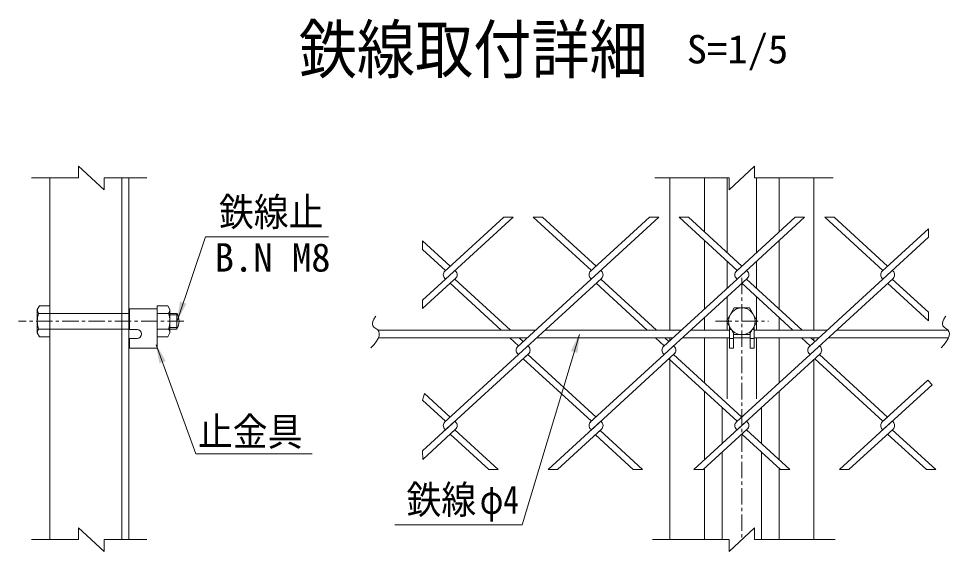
# Model space of a CAD drawing. Units: millimetres, scale not verified, with parts at other scales. Extents: x -4455 to 4455, y -3150 to 3150.
# Drawn here: x 1026 to 2443, y 562 to 1373 of the extents above; entities that cross this region are included whole.
import ezdxf
from ezdxf.enums import TextEntityAlignment as Align

# ---------------------------------------------------------------- set-up
doc = ezdxf.new("R2010")
doc.units = ezdxf.units.MM
doc.header["$LTSCALE"] = 20
doc.linetypes.add('DASHED', pattern=[7.5, 6, -1.5])
doc.linetypes.add('USER1', pattern=[2, 1.25, -0.25, 0.25, -0.25])
doc.layers.add('0-B_7詳細', color=7, linetype='Continuous', lineweight=18)
doc.styles.add('ＭＳ ゴシック', font='')
doc.styles.get('ＭＳ ゴシック').set_extended_font_data('MS Gothic')

msp = doc.modelspace()

# ---------------------------------------------------------------- linework, layer by layer
at = {"layer": '0-B_7詳細', "color": 4}
for p, q in [((1156.2, 1112.78), (1117.42, 1148.78)), ((1117.42, 1130.78), (1117.42, 1148.78)), ((2107.93, 1112.78), (2146.7, 1148.78)), ((2146.7, 1130.78), (2146.7, 1148.78)), ((1117.42, 1130.78), (1045.86, 1130.78)), ((1156.2, 1130.78), (1156.2, 1112.78)), ((1156.2, 1130.78), (1221.47, 1130.78)), ((2107.93, 1130.78), (1994.76, 1130.78)), ((2107.93, 1130.78), (2107.93, 1112.78)), ((2146.7, 1130.78), (2266.28, 1130.78)), ((1117.42, 580.47), (1117.42, 598.47)), ((1156.2, 562.47), (1117.42, 598.47)), ((2107.93, 562.47), (2146.7, 598.47)), ((2146.7, 580.47), (2146.7, 598.47)), ((1117.42, 580.47), (1045.86, 580.47)), ((1156.2, 580.47), (1221.47, 580.47)), ((1156.2, 580.47), (1156.2, 562.47)), ((2107.93, 580.47), (1991.12, 580.47)), ((2107.93, 580.47), (2107.93, 562.47)), ((2146.7, 580.47), (2269.52, 580.47))]:
    msp.add_line(p, q, dxfattribs=at)
at = {"layer": '0-B_7詳細'}
for p, q in [((1073.62, 1130.78), (1073.62, 580.47)), ((1183.12, 1130.78), (1183.12, 580.47)), ((1193.62, 1130.78), (1193.62, 580.47)), ((2017.82, 1130.78), (2017.82, 899.23)), ((2070.32, 1130.78), (2070.32, 1048.62)), ((2104.82, 1130.78), (2104.82, 1017)), ((2149.82, 1130.78), (2149.82, 1017)), ((2184.32, 1130.78), (2184.32, 1048.62)), ((2236.82, 1130.78), (2236.82, 899.23)), ((2070.32, 1035.6), (2070.32, 931.14)), ((2184.32, 1035.6), (2184.32, 931.14)), ((2104.82, 1003.98), (2104.82, 962.75)), ((2119.14, 988.9), (2127.32, 996.39)), ((2149.82, 1003.98), (2149.82, 962.75)), ((2119.14, 977.84), (2120.21, 976.86)), ((2104.82, 949.73), (2104.82, 899.23)), ((2149.82, 949.73), (2149.82, 899.23)), ((1054.42, 930.34), (1057.75, 936.1)), ((1057.75, 936.1), (1073.62, 936.1)), ((1073.62, 889.06), (1073.62, 936.1)), ((1237.24, 889.06), (1237.24, 936.1)), ((1054.42, 894.82), (1054.42, 930.34)), ((1056.48, 924.58), (1073.62, 924.58)), ((1194.64, 931.54), (1194.64, 900.04)), ((1254.39, 924.58), (1237.24, 924.58)), ((1256.44, 894.82), (1256.44, 930.34)), ((1256.44, 924.58), (1267.1, 924.58)), ((1267.1, 900.58), (1267.1, 924.58)), ((2070.32, 918.11), (2070.32, 899.23)), ((2184.32, 918.11), (2184.32, 899.23)), ((1056.48, 900.58), (1073.62, 900.58)), ((1194.64, 900.04), (1206.49, 900.04)), ((1254.39, 900.58), (1237.24, 900.58)), ((1256.44, 894.82), (1253.12, 889.06)), ((1256.44, 900.58), (1267.1, 900.58)), ((1813.47, 899.23), (1572.91, 899.23)), ((2035.5, 899.23), (1827.68, 899.23)), ((2108.57, 899.23), (2049.71, 899.23)), ((2108.57, 904.32), (2108.57, 871.54)), ((2111.04, 900.04), (2108.57, 900.04)), ((2114.57, 893.92), (2114.57, 871.54)), ((2143.6, 900.04), (2146.07, 900.04)), ((2146.07, 904.32), (2146.07, 871.54)), ((2257.52, 899.23), (2146.07, 899.23)), ((2441, 899.23), (2271.73, 899.23)), ((1193.62, 764.23), (1193.62, 884.23)), ((1194.64, 886.54), (1206.49, 886.54)), ((1194.64, 886.54), (1194.64, 871.54)), ((1253.12, 889.06), (1237.24, 889.06)), ((1800.37, 887.23), (1573.63, 887.23)), ((2022.4, 887.23), (1814.58, 887.23)), ((2017.82, 887.23), (2017.82, 883.03)), ((2108.57, 887.23), (2036.61, 887.23)), ((2070.32, 887.23), (2070.32, 819.12)), ((2104.82, 887.23), (2104.82, 794.38)), ((2114.57, 886.54), (2108.57, 886.54)), ((2140.07, 887.23), (2114.57, 887.23)), ((2140.07, 886.54), (2146.07, 886.54)), ((2244.43, 887.23), (2146.07, 887.23)), ((2149.82, 887.23), (2149.82, 794.38)), ((2184.32, 887.23), (2184.32, 819.12)), ((2236.82, 887.23), (2236.82, 883.03)), ((2441.73, 887.23), (2258.64, 887.23)), ((1194.64, 871.54), (1237.24, 871.54)), ((2023.41, 875.13), (2024.48, 874.15)), ((2023.41, 875.13), (2024.48, 874.15)), ((2114.57, 871.54), (2108.57, 871.54)), ((2245.44, 875.13), (2246.51, 874.15)), ((2245.44, 875.13), (2246.51, 874.15)), ((2017.82, 856.99), (2017.82, 580.47)), ((2236.82, 854.21), (2236.82, 580.47)), ((2070.32, 806.1), (2070.32, 701.64)), ((2184.32, 806.1), (2184.32, 701.64)), ((2097.32, 781.36), (2097.32, 726.38)), ((2157.32, 781.36), (2157.32, 726.38)), ((2097.32, 713.36), (2097.32, 580.47)), ((2157.32, 713.36), (2157.32, 580.47)), ((2070.32, 688.62), (2070.32, 580.47)), ((2184.32, 688.62), (2184.32, 580.47))]:
    msp.add_line(p, q, dxfattribs=at)
at = {"layer": '0-B_7詳細', "color": 3}
for p, q in [((1674.02, 987.91), (1764.63, 1070.95)), ((1676.16, 976.86), (1778.84, 1070.95)), ((1764.63, 1070.95), (1778.84, 1070.95)), ((1809.71, 1070.95), (1898.19, 989.88)), ((1809.71, 1070.95), (1823.92, 1070.95)), ((1823.92, 1070.95), (1905.29, 996.39)), ((1896.04, 987.91), (1986.66, 1070.95)), ((1897.11, 975.87), (2000.87, 1070.95)), ((1986.66, 1070.95), (2000.87, 1070.95)), ((2031.74, 1070.95), (2120.21, 989.88)), ((2031.74, 1070.95), (2045.95, 1070.95)), ((2045.95, 1070.95), (2127.32, 996.39)), ((2119.14, 988.9), (2208.69, 1070.95)), ((2120.21, 976.86), (2222.89, 1070.95)), ((2208.69, 1070.95), (2222.89, 1070.95)), ((2253.77, 1070.95), (2342.24, 989.88)), ((2253.77, 1070.95), (2267.98, 1070.95)), ((2267.98, 1070.95), (2349.35, 996.39)), ((2341.17, 988.9), (2411.46, 1053.3)), ((2411.46, 1053.3), (2411.46, 1040.28)), ((1641.23, 1034.9), (1683.26, 996.39)), ((1641.23, 1021.88), (1641.23, 1034.9)), ((2342.24, 976.86), (2411.46, 1040.28)), ((1641.23, 1021.88), (1676.16, 989.88)), ((1674.72, 978.17), (1676.16, 976.86)), ((1674.72, 978.17), (1676.16, 976.86)), ((1690.37, 989.88), (1691.44, 988.9)), ((1690.37, 989.88), (1691.44, 988.9)), ((1912.39, 989.88), (1913.47, 988.9)), ((1912.39, 989.88), (1913.47, 988.9)), ((2134.42, 989.88), (2135.49, 988.9)), ((2134.42, 989.88), (2135.49, 988.9)), ((2356.45, 989.88), (2357.52, 988.9)), ((2356.45, 989.88), (2357.52, 988.9)), ((2356.45, 989.88), (2357.52, 988.9)), ((2356.45, 989.88), (2357.52, 988.9)), ((1641.23, 944.85), (1676.16, 976.86)), ((1641.23, 931.83), (1683.26, 970.35)), ((1675.09, 977.84), (1676.16, 976.86)), ((1675.09, 977.84), (1676.16, 976.86)), ((1683.26, 970.35), (1691.44, 977.84)), ((1683.26, 970.35), (1760.87, 899.23)), ((1690.37, 976.86), (1775.08, 899.23)), ((1785.03, 873.17), (1897.11, 975.87)), ((1787.17, 862.11), (1913.47, 977.84)), ((1897.11, 977.84), (1898.19, 976.86)), ((1905.29, 970.35), (1982.9, 899.23)), ((1912.39, 976.86), (1997.11, 899.23)), ((2008.13, 874.15), (2120.21, 976.86)), ((2127.32, 970.35), (2204.93, 899.23)), ((2134.42, 976.86), (2219.14, 899.23)), ((2230.16, 874.15), (2342.24, 976.86)), ((2231.23, 862.11), (2357.52, 977.84)), ((2341.17, 977.84), (2342.24, 976.86)), ((2349.35, 970.35), (2411.46, 913.43)), ((2356.45, 976.86), (2411.46, 926.45)), ((1641.23, 931.83), (1641.23, 944.85)), ((2411.46, 926.45), (2411.46, 913.43)), ((1773.97, 887.23), (1787.17, 875.13)), ((1788.18, 887.23), (1794.28, 881.64)), ((1996, 887.23), (2009.2, 875.13)), ((2010.21, 887.23), (2016.3, 881.64)), ((2218.03, 887.23), (2231.23, 875.13)), ((2230.16, 874.15), (2238.33, 881.64)), ((2232.24, 887.23), (2238.33, 881.64)), ((1801.38, 875.13), (1802.45, 874.15)), ((1801.38, 875.13), (1802.45, 874.15)), ((1674.02, 758.42), (1787.17, 862.11)), ((1675.09, 746.38), (1802.45, 863.09)), ((1785.73, 863.43), (1787.17, 862.11)), ((1786.1, 863.09), (1787.17, 862.11)), ((1786.1, 863.09), (1787.17, 862.11)), ((1794.28, 855.6), (1802.45, 863.09)), ((1794.28, 855.6), (1898.19, 760.38)), ((1801.38, 862.11), (1905.29, 766.89)), ((1896.04, 758.42), (2009.2, 862.11)), ((1897.11, 746.38), (2024.48, 863.09)), ((2016.3, 855.6), (2120.21, 760.38)), ((2023.41, 862.11), (2127.32, 766.89)), ((2119.14, 759.4), (2231.23, 862.11)), ((2120.21, 747.36), (2246.51, 863.09)), ((2230.16, 863.09), (2231.23, 862.11)), ((2238.33, 855.6), (2342.24, 760.38)), ((2245.44, 862.11), (2349.35, 766.89)), ((2341.17, 759.4), (2410.69, 823.11)), ((2410.69, 823.11), (2417.22, 816.07)), ((2342.24, 747.36), (2417.22, 816.07)), ((1643.98, 802.89), (1641.23, 792.39)), ((1643.98, 802.89), (1683.26, 766.89)), ((1641.23, 792.39), (1676.16, 760.38)), ((2341.17, 759.4), (2349.35, 766.89)), ((1641.05, 715.2), (1690.37, 760.38)), ((1690.37, 760.38), (1691.44, 759.4)), ((1690.37, 760.38), (1691.44, 759.4)), ((1832.16, 686.86), (1912.39, 760.38)), ((1912.39, 760.38), (1913.47, 759.4)), ((1912.39, 760.38), (1913.47, 759.4)), ((2054.19, 686.86), (2134.42, 760.38)), ((2134.42, 760.38), (2135.49, 759.4)), ((2134.42, 760.38), (2135.49, 759.4)), ((2276.22, 686.86), (2356.45, 760.38)), ((2356.45, 760.38), (2357.52, 759.4)), ((2356.45, 760.38), (2357.52, 759.4)), ((1641.28, 702.38), (1691.44, 748.34)), ((1675.09, 748.34), (1676.16, 747.36)), ((1675.09, 748.34), (1676.16, 747.36)), ((1683.26, 740.85), (1691.44, 748.34)), ((1683.26, 740.85), (1742.18, 686.86)), ((1690.37, 747.36), (1756.39, 686.86)), ((1846.37, 686.86), (1913.47, 748.34)), ((1897.11, 748.34), (1898.19, 747.36)), ((1897.11, 748.34), (1898.19, 747.36)), ((1904.22, 739.87), (1962.07, 686.86)), ((1905.29, 740.85), (1913.47, 748.34)), ((1911.32, 746.38), (1976.28, 686.86)), ((2068.4, 686.86), (2135.49, 748.34)), ((2119.14, 748.34), (2120.21, 747.36)), ((2127.32, 740.85), (2186.24, 686.86)), ((2134.42, 747.36), (2200.45, 686.86)), ((2290.43, 686.86), (2357.52, 748.34)), ((2341.17, 748.34), (2342.24, 747.36)), ((2349.35, 740.85), (2408.26, 686.86)), ((2356.45, 747.36), (2422.47, 686.86)), ((1641.05, 715.2), (1641.28, 702.38)), ((1742.18, 686.86), (1756.39, 686.86)), ((1832.16, 686.86), (1846.37, 686.86)), ((1962.07, 686.86), (1976.28, 686.86)), ((2054.19, 686.86), (2068.4, 686.86)), ((2186.24, 686.86), (2200.45, 686.86)), ((2276.22, 686.86), (2290.43, 686.86)), ((2408.26, 686.86), (2422.47, 686.86))]:
    msp.add_line(p, q, dxfattribs=at)
at = {"layer": '0-B_7詳細', "color": 1, "linetype": 'USER1'}
for p, q in [((2127.32, 978.73), (2127.32, 580.47)), ((1277.5, 912.58), (1026.01, 912.58)), ((2087.02, 912.58), (2167.67, 912.58))]:
    msp.add_line(p, q, dxfattribs=at)
at = {"layer": '0-B_7詳細', "color": 3, "linetype": 'DASHED'}
for p, q in [((1073.62, 924.58), (1194.64, 924.58)), ((1073.62, 900.58), (1194.64, 900.58))]:
    msp.add_line(p, q, dxfattribs=at)
at = {"layer": '0-B_7詳細', "color": 1}
for p, q in [((1256.44, 922.18), (1268.32, 922.18)), ((1256.44, 902.98), (1268.32, 902.98))]:
    msp.add_line(p, q, dxfattribs=at)
for points in [[(1497.77, 1041.16), (1310.58, 1041.16), (1267.74, 914.47)], [(1598.87, 603.01), (1792.77, 603.01), (1880.04, 892.66)], [(1472.82, 711.05), (1295.87, 711.05), (1235.65, 876.56)]]:
    msp.add_lwpolyline(points, dxfattribs=at)
at = {"layer": '0-B_7詳細', "color": 3}
msp.add_lwpolyline([(2008.13, 863.09), (2009.2, 862.11), (2135.49, 977.84)], dxfattribs=at)
at = {"layer": '0-B_7詳細'}
for points in [[(1256.44, 930.34), (1253.12, 936.1), (1237.24, 936.1)], [(1194.64, 931.54), (1237.24, 931.54), (1237.24, 871.54)], [(1569.83, 920.32), (1569.52, 919.93), (1566.86, 915.73), (1565.29, 911.97), (1564.82, 908.66), (1565.45, 905.78), (1567.17, 903.35), (1569.99, 901.36), (1572.82, 899.36), (1574.57, 896.87), (1575.25, 893.92), (1574.86, 890.49), (1573.39, 886.58), (1570.85, 882.2), (1567.24, 877.34), (1562.55, 872)], [(2437.93, 920.32), (2437.62, 919.93), (2434.95, 915.73), (2433.39, 911.97), (2432.92, 908.66), (2433.54, 905.78), (2435.26, 903.35), (2438.08, 901.36), (2440.91, 899.36), (2442.66, 896.87), (2443.34, 893.92), (2442.95, 890.49), (2441.48, 886.58), (2438.94, 882.2), (2435.33, 877.34), (2430.64, 872)], [(1054.42, 894.82), (1057.75, 889.06), (1073.62, 889.06)], [(2140.07, 893.92), (2140.07, 871.54), (2146.07, 871.54)]]:
    msp.add_lwpolyline(points, dxfattribs=at)
at = {"layer": '0-B_7詳細', "color": 3}
msp.add_lwpolyline([(2150.84, 912.58), (2139.08, 932.95), (2115.56, 932.95), (2103.8, 912.58), (2115.56, 892.21), (2139.08, 892.21)], close=True, dxfattribs=at)
msp.add_circle((2127.32, 912.58), 20.4, dxfattribs=at)
for centre, start, end in [((1680.15, 983.37), 132.5, 227.5), ((1686.37, 983.37), 312.5, 47.5), ((1902.18, 983.37), 132.5, 227.5), ((1908.4, 983.37), 312.5, 47.5), ((2124.21, 983.37), 132.5, 227.5), ((2130.43, 983.37), 312.5, 47.5), ((2346.24, 983.37), 132.5, 227.5), ((2352.45, 983.37), 312.5, 47.5), ((1791.17, 868.62), 132.5, 227.5), ((1797.38, 868.62), 312.5, 47.5), ((2013.2, 868.62), 132.5, 227.5), ((2019.41, 868.62), 312.5, 47.5), ((2235.22, 868.62), 132.5, 227.5), ((2241.44, 868.62), 312.5, 47.5), ((1680.15, 753.87), 132.5, 227.5), ((1686.37, 753.87), 312.5, 47.5), ((1902.18, 753.87), 132.5, 227.5), ((1908.4, 753.87), 312.5, 47.5), ((2124.21, 753.87), 132.5, 227.5), ((2130.43, 753.87), 312.5, 47.5), ((2346.24, 753.87), 132.5, 227.5), ((2352.45, 753.87), 312.5, 47.5)]:
    msp.add_arc(centre, 7.5, start, end, dxfattribs=at)
at = {"layer": '0-B_7詳細'}
for centre, radius, start, end in [((1063.51, 930.34), 9.09, 180, 219.3382), ((1090.42, 912.58), 36, 160.52878, 199.47122), ((1220.44, 912.58), 36, 340.52878, 19.47122), ((1247.36, 930.34), 9.09, 320.6618, 0), ((1246.32, 912.58), 24, 330, 30), ((1063.51, 894.82), 9.09, 140.6618, 180), ((1206.49, 893.29), 6.75, 270, 90), ((1247.36, 894.82), 9.09, 0, 39.3382)]:
    msp.add_arc(centre, radius, start, end, dxfattribs=at)
at = {"layer": '0-B_7詳細', "color": 1}
for points in [[(1267.1, 912.58), (1271.78, 942.67), (1281.65, 939.33)], [(1880.62, 894.57), (1876.95, 864.34), (1866.98, 867.35)], [(1234.97, 878.44), (1250.12, 852.03), (1240.33, 848.46)]]:
    msp.add_solid(points, dxfattribs=at)

# ---------------------------------------------------------------- texts
at = {"layer": '0-B_7詳細', "style": 'ＭＳ ゴシック', "width": 0.9}
msp.add_text('鉄線取付詳細', height=72.14, dxfattribs=at).set_placement((1452.56, 1268.51), align=Align.BOTTOM_LEFT)
at = {"layer": '0-B_7詳細', "color": 3, "style": 'ＭＳ ゴシック'}
for s, width, p in [('S=1/5', 1.05, (2043.43, 1291.89)), ('鉄線止', 0.9, (1331.05, 1044.35)), ('止金具', 0.9, (1298.9, 710.1)), ('鉄線', 0.9, (1616.54, 606.61)), ('φ4', 0.8, (1728.33, 606.61))]:
    msp.add_text(s, height=43.26, dxfattribs=dict(at, width=width)).set_placement(p, align=Align.BOTTOM_LEFT)
msp.add_text('B.N M8', height=43.26, dxfattribs=at).set_placement((1324.49, 975.14), align=Align.BOTTOM_LEFT)

doc.saveas('drawing.dxf')
